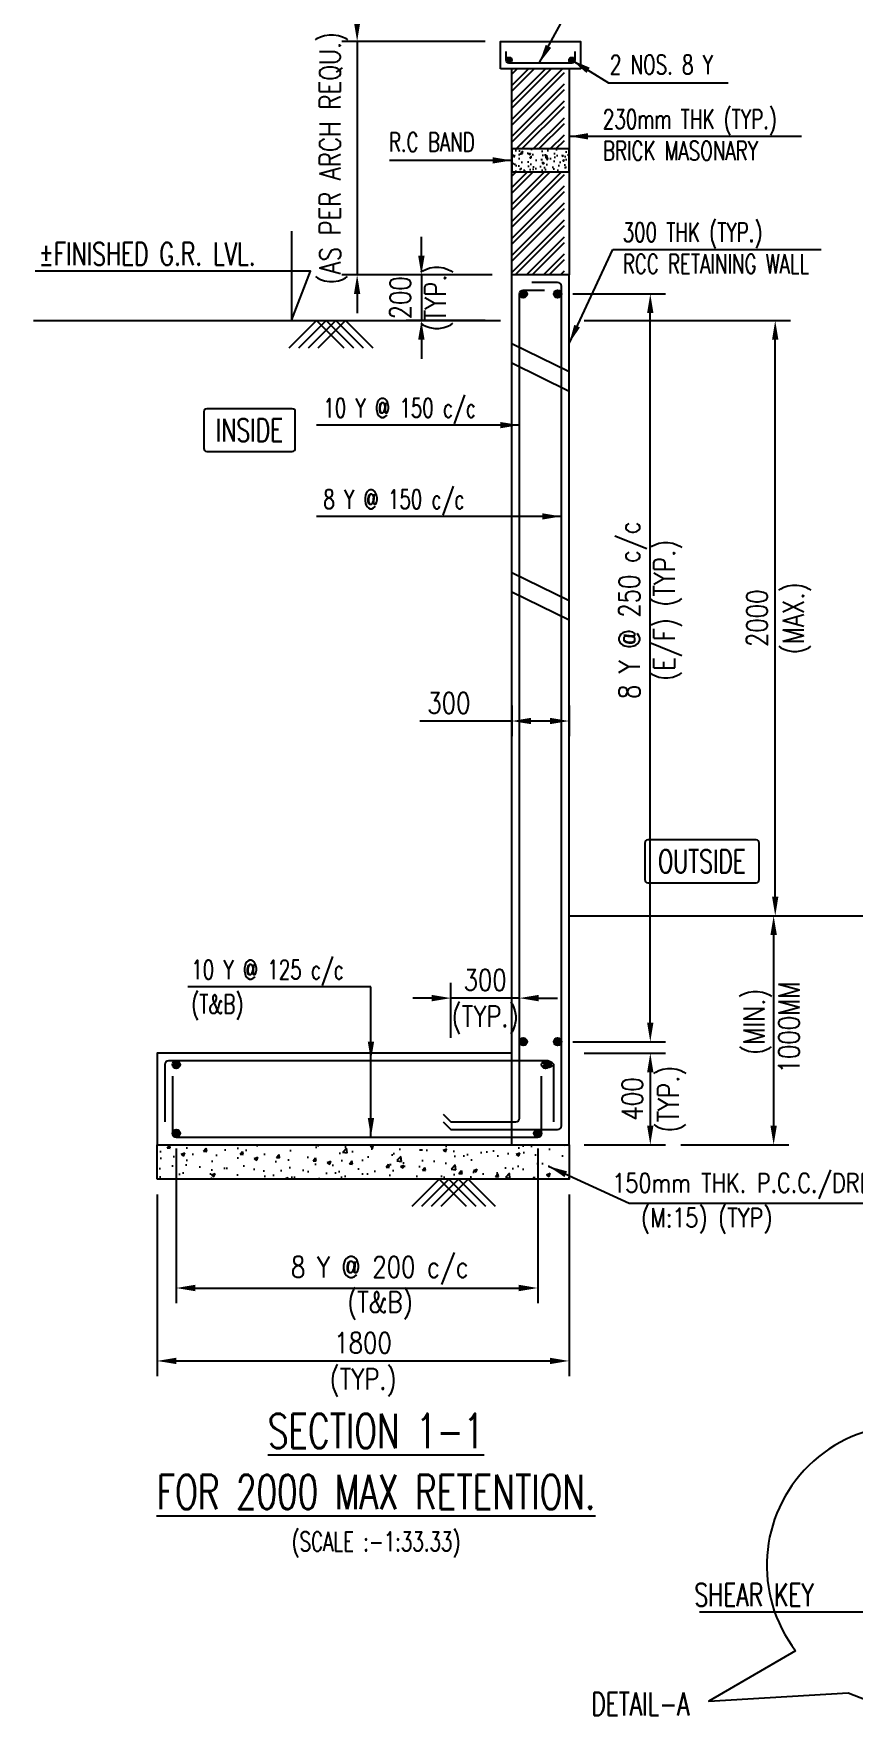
# Model space of a CAD drawing. Extents: x 455722 to 1142355, y -625363 to -272741.
# Drawn here: x 672038 to 682784, y -315736 to -293697 of the extents above; entities that cross this region are included whole.
import ezdxf
from ezdxf.enums import TextEntityAlignment as Align
from ezdxf.lldxf.tags import DXFTag

# ---------------------------------------------------------------- set-up
doc = ezdxf.new("R2010")
doc.units = 0
doc.header["$LTSCALE"] = 500
doc.header["$MEASUREMENT"] = 0
doc.layers.get('DEFPOINTS').update_dxf_attribs({"color": 4})
for name, color, linetype in [('NO. BEAM', 3, 'Continuous'), ('S- PILE CAP', 4, 'Continuous'), ('S-COLUMN', 1, 'Continuous'), ('S-CONCRET LINE', 4, 'Continuous'), ('S-DIM-1', 5, 'Continuous'), ('S-FOOTING', 4, 'Continuous'), ('S-HATCH', 253, 'Continuous'), ('S-LEVEL SECTION', 3, 'Continuous'), ('S-PCC', 9, 'Continuous'), ('S-REINFORCEMENT', 6, 'Continuous'), ('S-RETAINING WALL', 6, 'Continuous'), ('S-TEXT', 2, 'Continuous'), ('S-TEXT-1', 4, 'Continuous'), ('S-TITIL', 6, 'Continuous'), ('TITLE', 4, 'Continuous')]:
    doc.layers.add(name, color=color, linetype=linetype)
doc.layers.add('RIDE-PROFILE', color=8, linetype='Continuous', lineweight=25)
doc.styles.add('ROMANS', font='r.shx', dxfattribs={"width": 0.8, "height": 275, "bigfont": 'bigfont.shx'})
tags = doc.linetypes.add('HIDDEN', pattern=[0.375, 0.25, -0.125]).pattern_tags.tags
tags[6:7] = [DXFTag(74, 4), DXFTag(75, 0), DXFTag(340, '0'), DXFTag(46, 1.0), DXFTag(50, 0.0), DXFTag(44, 0.0), DXFTag(45, 0.0)]
tags[4:5] = [DXFTag(74, 4), DXFTag(75, 0), DXFTag(340, '0'), DXFTag(46, 1.0), DXFTag(50, 0.0), DXFTag(44, 0.0), DXFTag(45, 0.0)]
doc.dimstyles.new('dim100', dxfattribs={"dimtxt": 250, "dimasz": 250, "dimexe": 200, "dimexo": 200, "dimgap": 100, "dimtad": 1, "dimdec": 0, "dimzin": 0, "dimdsep": 46, "dimtxsty": 'ROMANS', "dimcen": 0, "dimclrd": 5, "dimclre": 5, "dimclrt": 4, "dimadec": 0, "dimazin": 0, "dimtfac": 1, "dimtdec": 0, "dimtix": 1, "dimtofl": 0, "dimtmove": 2, "dimatfit": 3, "dimfxl": 0, "dimtolj": 1, "dimtzin": 0, "dimlwd": -1, "dimlwe": -1, "dimarcsym": 0})
doc.dimstyles.new('dim33.33', dxfattribs={"dimtxt": 250, "dimasz": 250, "dimexe": 200, "dimexo": 200, "dimgap": 100, "dimtad": 1, "dimdec": 0, "dimlfac": 0.333331, "dimzin": 0, "dimdsep": 46, "dimtxsty": 'ROMANS', "dimcen": 0, "dimclrd": 5, "dimclre": 5, "dimclrt": 4, "dimadec": 0, "dimazin": 0, "dimtfac": 1, "dimtdec": 0, "dimtix": 1, "dimtofl": 0, "dimtmove": 2, "dimatfit": 3, "dimfxl": 0, "dimtolj": 1, "dimtzin": 0, "dimlwd": -1, "dimlwe": -1, "dimarcsym": 0})

# ---------------------------------------------------------------- blocks, each defined once
blk = doc.blocks.new('*D304')
at = {"layer": 'DEFPOINTS', "color": 0, "transparency": 16777216}
for p in [(678907, -297108, 0), (680122, -297108), (678907, -306908, 0)]:
    blk.add_point(p, dxfattribs=at)
at = {"layer": 'S-DIM-1', "color": 5, "transparency": 16777216}
for p, q in [((679107, -297108), (680322, -297108)), ((679107, -306908), (680322, -306908))]:
    blk.add_line(p, q, dxfattribs=at)
at = {"layer": 'S-DIM-1', "color": 5, "lineweight": -3, "transparency": 16777216}
blk.add_line((680122, -306658), (680122, -297358), dxfattribs=at)
at = {"layer": 'S-DIM-1', "color": 5, "transparency": 16777216}
for points in [[(680080, -297358), (680163, -297358), (680122, -297108)], [(680080, -306658), (680163, -306658), (680122, -306908)]]:
    blk.add_solid(points, dxfattribs=at)
at = {"layer": 'S-DIM-1', "color": 4, "transparency": 16777216, "insert": (680122, -301252), "char_height": 275, "attachment_point": 5, "rotation": 90, "style": 'ROMANS'}
blk.add_mtext('\\A1;{8 Y @ 250 c/c\\P(E/F) (TYP.)}', dxfattribs=at)
blk = doc.blocks.new('*D305')
at = {"layer": 'DEFPOINTS', "color": 0, "transparency": 16777216}
for p in [(679057, -307058), (679057, -308258), (680122, -308258)]:
    blk.add_point(p, dxfattribs=at)
at = {"layer": 'S-DIM-1', "color": 5, "transparency": 16777216}
for p, q in [((679257, -307058), (680322, -307058)), ((679257, -308258), (680322, -308258))]:
    blk.add_line(p, q, dxfattribs=at)
at = {"layer": 'S-DIM-1', "color": 5, "lineweight": -3, "transparency": 16777216}
blk.add_line((680122, -307308), (680122, -308008), dxfattribs=at)
at = {"layer": 'S-DIM-1', "color": 5, "transparency": 16777216}
for points in [[(680080, -307308), (680163, -307308), (680122, -307058)], [(680080, -308008), (680163, -308008), (680122, -308258)]]:
    blk.add_solid(points, dxfattribs=at)
at = {"layer": 'S-DIM-1', "color": 4, "transparency": 16777216, "char_height": 275, "rotation": 90, "style": 'ROMANS'}
for s, insert, attachment_point in [('\\A1;400', (680022, -307658), 8), ('\\A1;(TYP.)', (680222, -307658), 2)]:
    blk.add_mtext(s, dxfattribs=dict(at, insert=insert, attachment_point=attachment_point))
blk = doc.blocks.new('*D306')
at = {"layer": 'DEFPOINTS', "color": 0, "transparency": 16777216}
for p in [(673907, -308108, -19), (678647, -308108, -19), (678647, -310135)]:
    blk.add_point(p, dxfattribs=at)
at = {"layer": 'S-DIM-1', "color": 5, "transparency": 16777216}
for p, q in [((673907, -308308), (673907, -310335)), ((678647, -308308), (678647, -310335)), ((674157, -310135), (678397, -310135))]:
    blk.add_line(p, q, dxfattribs=at)
for points in [[(674157, -310093), (674157, -310177), (673907, -310135)], [(678397, -310093), (678397, -310177), (678647, -310135)]]:
    blk.add_solid(points, dxfattribs=at)
at = {"layer": 'S-DIM-1', "color": 4, "transparency": 16777216, "insert": (676577, -310135), "char_height": 275, "attachment_point": 5, "style": 'ROMANS'}
blk.add_mtext('\\A1;8 Y @ 200 c/c\\P(T&B)', dxfattribs=at)
blk = doc.blocks.new('*D307')
at = {"layer": 'DEFPOINTS', "color": 0, "transparency": 16777216}
for p in [(673657, -308708, -19), (679057, -308708, -19), (679057, -311091)]:
    blk.add_point(p, dxfattribs=at)
at = {"layer": 'S-DIM-1', "color": 5, "transparency": 16777216}
for p, q in [((673657, -308908), (673657, -311291)), ((679057, -308908), (679057, -311291)), ((673907, -311091), (678807, -311091))]:
    blk.add_line(p, q, dxfattribs=at)
for points in [[(673907, -311049), (673907, -311132), (673657, -311091)], [(678807, -311049), (678807, -311132), (679057, -311091)]]:
    blk.add_solid(points, dxfattribs=at)
at = {"layer": 'S-DIM-1', "color": 4, "transparency": 16777216, "char_height": 275, "style": 'ROMANS'}
for s, insert, attachment_point in [('\\A1;1800', (676357, -310991), 8), ('\\A1;(TYP.)', (676357, -311191), 2)]:
    blk.add_mtext(s, dxfattribs=dict(at, insert=insert, attachment_point=attachment_point))
blk = doc.blocks.new('*D308')
at = {"layer": 'DEFPOINTS', "color": 0, "transparency": 16777216}
for p in [(679057, -297458), (681760, -297458), (681267, -305258)]:
    blk.add_point(p, dxfattribs=at)
at = {"layer": 'S-DIM-1', "color": 5, "transparency": 16777216}
for p, q in [((679257, -297458), (681960, -297458)), ((681467, -305258), (681960, -305258))]:
    blk.add_line(p, q, dxfattribs=at)
at = {"layer": 'S-DIM-1', "color": 5, "lineweight": -3, "transparency": 16777216}
blk.add_line((681760, -305008), (681760, -297708), dxfattribs=at)
at = {"layer": 'S-DIM-1', "color": 5, "transparency": 16777216}
for points in [[(681718, -297708), (681801, -297708), (681760, -297458)], [(681718, -305008), (681801, -305008), (681760, -305258)]]:
    blk.add_solid(points, dxfattribs=at)
at = {"layer": 'S-DIM-1', "color": 4, "transparency": 16777216, "char_height": 275, "rotation": 90, "style": 'ROMANS'}
for s, insert, attachment_point in [('\\A1;{2000', (681660, -301358), 8), ('\\A1;(MAX.)}', (681860, -301358), 2)]:
    blk.add_mtext(s, dxfattribs=dict(at, insert=insert, attachment_point=attachment_point))
blk = doc.blocks.new('*D309')
at = {"layer": 'DEFPOINTS', "color": 0, "transparency": 16777216}
for p in [(678247, -296858, -1), (677121, -297458), (678157, -297458, -1)]:
    blk.add_point(p, dxfattribs=at)
at = {"layer": 'S-DIM-1', "color": 5, "lineweight": -3, "transparency": 16777216}
for p, q in [((677121, -296608), (677121, -296358)), ((677121, -296858), (677121, -297458)), ((677121, -297708), (677121, -297958))]:
    blk.add_line(p, q, dxfattribs=at)
at = {"layer": 'S-DIM-1', "color": 5, "transparency": 16777216}
for p, q in [((678047, -296858), (676921, -296858)), ((677957, -297458), (676921, -297458))]:
    blk.add_line(p, q, dxfattribs=at)
for points in [[(677079, -296608), (677163, -296608), (677121, -296858)], [(677079, -297708), (677163, -297708), (677121, -297458)]]:
    blk.add_solid(points, dxfattribs=at)
at = {"layer": 'S-DIM-1', "color": 4, "transparency": 16777216, "insert": (677121, -297158), "char_height": 275, "attachment_point": 5, "rotation": 90, "style": 'ROMANS'}
blk.add_mtext('\\A1;200\\P(TYP.)', dxfattribs=at)
blk = doc.blocks.new('*D310')
at = {"layer": 'DEFPOINTS', "color": 0, "transparency": 16777216}
for p in [(677507, -306336), (678407, -306931), (677507, -307058)]:
    blk.add_point(p, dxfattribs=at)
at = {"layer": 'S-DIM-1', "color": 5, "lineweight": -3, "transparency": 16777216}
for p, q in [((677257, -306336), (677007, -306336)), ((678407, -306336), (677507, -306336)), ((678657, -306336), (678907, -306336))]:
    blk.add_line(p, q, dxfattribs=at)
at = {"layer": 'S-DIM-1', "color": 5, "transparency": 16777216}
for p, q in [((677507, -306858), (677507, -306136)), ((678407, -306731), (678407, -306136))]:
    blk.add_line(p, q, dxfattribs=at)
for points in [[(677257, -306294), (677257, -306378), (677507, -306336)], [(678657, -306294), (678657, -306378), (678407, -306336)]]:
    blk.add_solid(points, dxfattribs=at)
at = {"layer": 'S-DIM-1', "color": 4, "transparency": 16777216, "char_height": 275, "style": 'ROMANS'}
for s, insert, attachment_point in [('\\A1;300', (677957, -306236), 8), ('\\A1;(TYP.)', (677957, -306436), 2)]:
    blk.add_mtext(s, dxfattribs=dict(at, insert=insert, attachment_point=attachment_point))
blk = doc.blocks.new('*D311')
at = {"layer": 'DEFPOINTS', "color": 0, "transparency": 16777216}
for p in [(678157, -293798), (676279, -296858), (678247, -296858)]:
    blk.add_point(p, dxfattribs=at)
at = {"layer": 'S-DIM-1', "color": 5, "lineweight": -3, "transparency": 16777216}
for p, q in [((676279, -293548), (676279, -293298)), ((676279, -293798), (676279, -296858)), ((676279, -297108), (676279, -297358))]:
    blk.add_line(p, q, dxfattribs=at)
at = {"layer": 'S-DIM-1', "color": 5, "transparency": 16777216}
for p, q in [((677957, -293798), (676079, -293798)), ((678047, -296858), (676079, -296858))]:
    blk.add_line(p, q, dxfattribs=at)
for points in [[(676237, -293548), (676320, -293548), (676279, -293798)], [(676237, -297108), (676320, -297108), (676279, -296858)]]:
    blk.add_solid(points, dxfattribs=at)
at = {"layer": 'S-DIM-1', "color": 4, "transparency": 16777216, "insert": (675969, -295328), "char_height": 275, "attachment_point": 5, "rotation": 90, "style": 'ROMANS'}
blk.add_mtext('\\A1;(AS PER ARCH REQU.)', dxfattribs=at)
blk = doc.blocks.new('*D314')
at = {"layer": 'DEFPOINTS', "color": 0, "transparency": 16777216}
for p in [(681212, -305258), (680322, -308258), (681739, -308258)]:
    blk.add_point(p, dxfattribs=at)
at = {"layer": 'S-DIM-1', "color": 5, "transparency": 16777216}
for p, q in [((681412, -305258), (681939, -305258)), ((680522, -308258), (681939, -308258))]:
    blk.add_line(p, q, dxfattribs=at)
at = {"layer": 'S-DIM-1', "color": 5, "lineweight": -3, "transparency": 16777216}
blk.add_line((681739, -305508), (681739, -308008), dxfattribs=at)
at = {"layer": 'S-DIM-1', "color": 5, "transparency": 16777216}
for points in [[(681697, -305508), (681781, -305508), (681739, -305258)], [(681697, -308008), (681781, -308008), (681739, -308258)]]:
    blk.add_solid(points, dxfattribs=at)
at = {"layer": 'S-DIM-1', "color": 4, "transparency": 16777216, "insert": (681712, -306719), "char_height": 275, "attachment_point": 5, "rotation": 90, "style": 'ROMANS'}
blk.add_mtext('\\A1; (MIN.)\\P1000MM ', dxfattribs=at)
blk = doc.blocks.new('*D348')
at = {"layer": 'DEFPOINTS', "color": 0, "transparency": 16777216}
for p in [(678307, -302300, -19), (679057, -302300, -19), (678307, -302705)]:
    blk.add_point(p, dxfattribs=at)
at = {"layer": 'S-DIM-1', "color": 5, "transparency": 16777216}
for p, q in [((678307, -302500), (678307, -302905)), ((679057, -302500), (679057, -302905))]:
    blk.add_line(p, q, dxfattribs=at)
at = {"layer": 'S-DIM-1', "color": 5, "lineweight": -3, "transparency": 16777216}
for p, q in [((678307, -302705), (677099, -302705)), ((678807, -302705), (678557, -302705))]:
    blk.add_line(p, q, dxfattribs=at)
at = {"layer": 'S-DIM-1', "color": 5, "transparency": 16777216}
for points in [[(678557, -302663), (678557, -302746), (678307, -302705)], [(678807, -302663), (678807, -302746), (679057, -302705)]]:
    blk.add_solid(points, dxfattribs=at)
at = {"layer": 'S-DIM-1', "color": 4, "transparency": 16777216, "insert": (677482, -302467), "char_height": 275, "attachment_point": 5, "style": 'ROMANS'}
blk.add_mtext('\\A1;300', dxfattribs=at)

msp = doc.modelspace()

# ---------------------------------------------------------------- hatches: boundary and pattern name
at = {"layer": 'S-HATCH'}
h = msp.add_hatch(dxfattribs=at)
h.set_pattern_fill('ANSI32', color=256, scale=420, style=0)
h.set_pattern_definition([(45, (-8012890.2, 103945.94), (-111.369318, 111.369318), []), (45, (-8012815.96, 103945.94), (-111.369318, 111.369318), [])])
h.paths.add_polyline_path([(678307.088, -295207.68), (678997.088, -295207.68), (678997.088, -294157.68), (678307.088, -294157.68)])
h.paths.add_polyline_path([(678997.088, -295507.68), (678307.088, -295507.68), (678307.088, -296857.68), (678997.088, -296857.68)])
at = {"layer": 'S-PCC', "linetype": 'ByBlock'}
h = msp.add_hatch(dxfattribs=at)
h.set_pattern_fill('AR-CONC,_O', color=256, scale=30)
h.set_pattern_definition([(50, (-17645094.37, 1114632.25), (215.1780548, -18.8256405), [22.5, -247.5]), (355, (-17645094.37, 1114632.25), (-41.6254, 225.65764), [18, -198]), (100.4514445, (-17645076.44, 1114630.68), (173.552654, 206.8319973), [19.1220576, -210.3426336]), (46.1842, (-17645094.37, 1114692.25), (320.1723992, -49.6557842), [33.75, -371.25]), (96.6356355, (-17645067.7, 1114688.1), (280.3985837, 292.23558), [28.6831026, -315.514128]), (351.184164, (-17645094.37, 1114692.25), (280.3985835, 292.23558), [27, -297.0000003]), (21, (-17645064.37, 1114677.25), (179.0721156, -120.7856672), [22.5, -247.5]), (326, (-17645064.37, 1114677.25), (72.9945996, 217.5450135), [18, -198]), (71.4514447, (-17645049.45, 1114667.19), (252.066713, 96.7593458), [19.122057, -210.3426336]), (37.5, (-17645094.37, 1114632.25), (3.6479566, 99.86815615), [0, -195.6, 0, -201, 0, -198.75]), (7.5, (-17645094.37, 1114632.25), (78.92086123, 118.32351356), [0, -114.6, 0, -191.1, 0, -75.75]), (327.5, (-17645161.27, 1114632.25), (160.14673085, -6.76646152), [0, -75, 0, -234, 0, -310.5]), (317.5, (-17645191.27, 1114632.25), (174.9558508, 30.0314947), [0, -97.5, 0, -155.4, 0, -220.5])])
h.paths.add_polyline_path([(679057.088, -295207.68), (678307.088, -295207.68), (678307.088, -295507.68), (679057.088, -295507.68)])
h = msp.add_hatch(dxfattribs=at)
h.set_pattern_fill('AR-CONC,_O', color=256, scale=66.666667)
h.set_pattern_definition([(50, (-16423210.34, 103069.54), (478.173455, -41.834757), [50, -550]), (355, (-16423210.34, 103069.54), (-92.500889, 501.461422), [40, -440]), (100.4514445, (-16423170.5, 103066.05), (385.672564, 459.626661), [42.493461, -467.428075]), (46.1842, (-16423210.34, 103202.9), (711.49422, -110.346187), [75, -825]), (96.6356355, (-16423151.05, 103193.7), (623.107964, 649.4124), [63.740228, -701.142507]), (351.184164, (-16423210.34, 103202.9), (623.107963, 649.4124), [60, -660]), (21, (-16423143.67, 103169.54), (397.938035, -268.412594), [50, -550]), (326, (-16423143.67, 103169.54), (162.210221, 483.433363), [40, -440]), (71.4514447, (-16423110.5, 103147.17), (560.148251, 215.020769), [42.49346, -467.428075]), (37.5, (-16423210.34, 103069.54), (8.1065702, 221.9292359), [0, -434.6666667, 0, -446.6666667, 0, -441.6666667]), (7.5, (-16423210.34, 103069.54), (175.3796916, 262.9411413), [0, -254.6666667, 0, -424.6666667, 0, -168.3333333]), (327.5, (-16423359, 103069.54), (355.8816241, -15.0365812), [0, -166.6666667, 0, -520, 0, -690]), (317.5, (-16423425.67, 103069.54), (388.7907796, 66.736655), [0, -216.6666667, 0, -345.3333333, 0, -490])])
h.paths.add_polyline_path([(673657.088, -308707.68), (673657.088, -308257.68), (679057.088, -308257.68), (679057.088, -308707.68)])

# ---------------------------------------------------------------- linework, layer by layer
at = {"color": 1}
msp.add_line((679057.088, -305257.68, -8.324), (684542.372, -305257.68, -8.324), dxfattribs=at)
at = {"layer": 'NO. BEAM', "color": 7, "elevation": -8.324}
for points in [[(675428.506, -298612.742), (674308.506, -298612.742, 0.414213562), (674268.506, -298652.742), (674268.506, -299132.742, 0.414213562), (674308.506, -299172.742), (675428.506, -299172.742, 0.414213562), (675468.506, -299132.742), (675468.506, -298652.742, 0.414213562)], [(681509.635, -304263.332), (680089.635, -304263.332, 0.414213562), (680049.635, -304303.332), (680049.635, -304783.332, 0.414213562), (680089.635, -304823.332), (681509.635, -304823.332, 0.414213562), (681549.635, -304783.332), (681549.635, -304303.332, 0.414213562)]]:
    msp.add_lwpolyline(points, format="xyb", close=True, dxfattribs=at)
at = {"layer": 'RIDE-PROFILE', "color": 2, "linetype": 'HIDDEN', "ltscale": 1000}
for p, q in [((678307.088, -297757.68, -9.124), (679057.088, -298125.023, -9.124)), ((678307.088, -298012.579, -9.124), (679057.088, -298379.922, -9.124)), ((678307.088, -300757.68, -9.124), (679057.088, -301125.023, -9.124)), ((678307.088, -301012.579, -9.124), (679057.088, -301379.922, -9.124))]:
    msp.add_line(p, q, dxfattribs=at)
at = {"layer": 'S- PILE CAP', "color": 8, "linetype": 'HIDDEN', "ltscale": 1500}
msp.add_line((678307.088, -308257.68, -8.324), (678307.088, -307057.68, -8.324), dxfattribs=at)
at = {"layer": 'S-COLUMN', "color": 4}
msp.add_line((678307.088, -296818.676, -8.324), (678307.088, -294157.68, -8.324), dxfattribs=at)
at = {"layer": 'S-COLUMN', "color": 4, "elevation": -8.324}
for points in [[(678307.088, -296857.68), (678307.088, -294157.68)], [(679057.088, -294157.68), (679057.088, -296857.68)]]:
    msp.add_lwpolyline(points, dxfattribs=at)
at = {"layer": 'S-CONCRET LINE', "elevation": -8.324}
msp.add_lwpolyline([(678157.088, -294157.68), (678157.088, -293797.68), (679207.088, -293797.68), (679207.088, -294157.68)], close=True, dxfattribs=at)
at = {"layer": 'S-FOOTING', "elevation": -8.324}
msp.add_lwpolyline([(678307.088, -307057.68), (673657.088, -307057.68), (673657.088, -308257.68), (679057.088, -308257.68)], dxfattribs=at)
at = {"layer": 'S-LEVEL SECTION'}
msp.add_line((672037.915, -297457.68, -8.324), (678157.088, -297457.68, -8.324), dxfattribs=at)
at = {"layer": 'S-LEVEL SECTION', "elevation": -8.324}
msp.add_lwpolyline([(675418.435, -296287.28), (675418.435, -297457.68), (675668.435, -296807.68), (672057.806, -296807.68)], dxfattribs=at)
at = {"layer": 'S-PCC', "elevation": -8.324}
for points in [[(679057.088, -295207.68), (678307.088, -295207.68), (678307.088, -295507.68), (679057.088, -295507.68)], [(673657.088, -308707.68), (673657.088, -308257.68), (679057.088, -308257.68), (679057.088, -308707.68)]]:
    msp.add_lwpolyline(points, close=True, dxfattribs=at)
for points in [[(675388.162, -297815.652), (675746.135, -297457.68), (676104.108, -297815.652)], [(675514.725, -297815.652), (675872.698, -297457.68), (676230.671, -297815.652)], [(675641.287, -297815.652), (675999.26, -297457.68), (676357.233, -297815.652)], [(675767.85, -297815.652), (676125.823, -297457.68), (676483.796, -297815.652)], [(677713.463, -309065.652), (677355.49, -308707.68), (676997.517, -309065.652)], [(677840.026, -309065.652), (677482.053, -308707.68), (677124.08, -309065.652)], [(677966.588, -309065.652), (677608.615, -308707.68), (677250.642, -309065.652)], [(678093.151, -309065.652), (677735.178, -308707.68), (677377.205, -309065.652)]]:
    msp.add_lwpolyline(points, dxfattribs=at)
at = {"layer": 'S-REINFORCEMENT', "color": 5, "elevation": -8.324}
msp.add_lwpolyline([(679132.088, -293932.68), (679132.088, -294045.18, -0.414213562), (679094.588, -294082.68), (678269.588, -294082.68, -0.414213562), (678232.088, -294045.18), (678232.088, -293932.68)], format="xyb", dxfattribs=at)
at = {"layer": 'S-REINFORCEMENT', "color": 5, "const_width": 37.5, "elevation": -8.324}
for points in [[(678250.838, -294045.18, 1), (678288.338, -294045.18, 1)], [(679113.338, -294045.18, -1), (679075.838, -294045.18, -1)]]:
    msp.add_lwpolyline(points, format="xyb", close=True, dxfattribs=at)
at = {"layer": 'S-REINFORCEMENT', "color": 5, "ltscale": 10, "elevation": -8.324}
for points in [[(677407.088, -307957.68), (677507.088, -308057.68), (678907.088, -308057.68, 0.414213562), (678957.088, -308007.68), (678957.088, -297007.68, 0.414213562), (678907.088, -296957.68), (678567.088, -296957.68)], [(677407.088, -307857.68), (677507.088, -307957.68), (678357.088, -307957.68, 0.414213562), (678407.088, -307907.68), (678407.088, -297107.68, -0.414213562), (678457.088, -297057.68), (678737.088, -297057.68)], [(678857.088, -307957.68), (678857.088, -307207.68, 0.242400153), (678747.088, -307157.68), (673807.088, -307157.68, 0.414213562), (673757.088, -307207.68), (673757.088, -307957.68)], [(673857.088, -307357.68), (673857.088, -308107.68, 0.414213562), (673907.087, -308157.68), (678647.088, -308157.68, 0.414213562), (678697.088, -308107.68), (678697.088, -307357.68)]]:
    msp.add_lwpolyline(points, format="xyb", dxfattribs=at)
at = {"layer": 'S-REINFORCEMENT', "color": 5, "ltscale": 10, "const_width": 50, "elevation": -8.324}
for points in [[(678432.088, -297107.68, 1), (678482.088, -297107.68, 1)], [(678882.088, -297107.68, 1), (678932.088, -297107.68, 1)], [(678432.088, -306907.678, 1), (678482.088, -306907.678, 1)], [(678882.088, -306907.678, 1), (678932.088, -306907.678, 1)], [(673932.087, -307207.68, 1), (673882.087, -307207.68, 1)], [(678722.088, -307207.68, -0.454545455), (678832.088, -307207.68, -0.454545455)], [(673932.087, -308107.68, -1), (673882.087, -308107.68, -1)], [(678672.088, -308107.68, -1), (678622.088, -308107.68, -1)]]:
    msp.add_lwpolyline(points, format="xyb", close=True, dxfattribs=at)
at = {"layer": 'S-REINFORCEMENT', "color": 5}
for centre in [(678269.588, -294045.18, -8.324), (679094.588, -294045.18, -8.324)]:
    msp.add_circle(centre, 37.5, dxfattribs=at)
at = {"layer": 'S-REINFORCEMENT', "color": 5, "ltscale": 10}
for centre in [(678457.088, -297107.68, -8.324), (678907.088, -297107.68, -8.324), (678457.088, -306907.678, -8.324), (678907.088, -306907.678, -8.324), (673907.087, -307207.68, -8.324), (678747.088, -307207.68, -8.324), (673907.087, -308107.68, -8.324), (678647.088, -308107.68, -8.324)]:
    msp.add_circle(centre, 50, dxfattribs=at)
at = {"layer": 'S-RETAINING WALL', "color": 4}
msp.add_line((679057.088, -296857.68, -8.324), (678307.088, -296857.68, -8.324), dxfattribs=at)
at = {"layer": 'S-RETAINING WALL', "color": 4, "elevation": -8.324}
for points in [[(678307.088, -307057.68), (678307.088, -296857.68)], [(679057.088, -308257.68), (679057.088, -296857.68)]]:
    msp.add_lwpolyline(points, dxfattribs=at)
at = {"layer": 'S-TEXT', "color": 2, "ltscale": 11, "elevation": -8.324}
msp.add_lwpolyline([(682027.197, -314888.602), (680891.294, -315549.766), (682714.965, -315438.538)], dxfattribs=at)
at = {"layer": 'S-TEXT', "color": 2, "ltscale": 11}
msp.add_arc((683483.673, -313772.124, -8.324), 1835.17, 245.2363728, 217.472373, dxfattribs=at)

# ---------------------------------------------------------------- texts
at = {"layer": 'S-LEVEL SECTION', "style": 'ROMANS', "width": 0.7}
msp.add_text('%%PFINISHED G.R. LVL.', height=300, dxfattribs=at).set_placement((672104.569, -296582.68, -8.324), align=Align.MIDDLE_LEFT)
at = {"layer": 'S-TEXT', "style": 'ROMANS', "width": 0.7}
msp.add_text('(SCALE :-1:33.33)', height=250, dxfattribs=at).set_placement((676525.975, -313457.439, 11.093), align=Align.MIDDLE_CENTER)
at = {"layer": 'S-TEXT', "color": 2, "ltscale": 11, "style": 'ROMANS', "width": 0.7}
msp.add_text('DETAIL-A', height=300, dxfattribs=at).set_placement((679992.536, -315735.524, -110.28), align=Align.CENTER)
at = {"layer": 'S-TEXT-1', "style": 'ROMANS'}
for s, width, p in [('2 NOS. 8 Y', 0.7, (679592.422, -294102.809, -8.324)), ('230mm THK (TYP.)', 0.7, (679500.422, -294817.178, -8.324)), ('R.C BAND', 0.7, (676694.86, -295117.68, -8.324)), ('BRICK MASONARY', 0.7, (679500.422, -295231.463, -8.324)), ('300 THK (TYP.)', 0.7, (679760.389, -296299.446, -8.324)), ('RCC RETAINING WALL', 0.7, (679760.389, -296713.731, -8.324)), ('10 Y @ 150 c/c', 0.7, (675835.128, -298601.998, -8.324)), ('8 Y @ 150 c/c', 0.7, (675835.128, -299798.456, -8.324)), ('10 Y @ 125 c/c', 0.7, (674104.206, -305963.059, -8.324)), ('(T&B)', 0.7, (674104.206, -306413.059, -8.324)), ('150mm THK. P.C.C./DRESSING LAYER', 0.8, (679623.003, -308758.112, 181.263)), ('(M:15) (TYP)', 0.8, (679998.76, -309212.966, 181.263))]:
    msp.add_text(s, height=250, dxfattribs=dict(at, width=width)).set_placement(p, align=Align.MIDDLE_LEFT)
at = {"layer": 'S-TEXT-1', "style": 'ROMANS', "width": 0.7}
msp.add_text('SHEAR KEY', height=300, dxfattribs=at).set_placement((681483.69, -314305.595, -224.303), align=Align.CENTER)
at = {"layer": 'S-TITIL', "style": 'ROMANS', "width": 0.7}
for s, p in [('%%USECTION 1-1', (676525.975, -312007.439, 11.093)), ('%%UFOR 2000 MAX RETENTION.', (676525.975, -312807.439, 11.093))]:
    msp.add_text(s, height=450, dxfattribs=at).set_placement(p, align=Align.MIDDLE_CENTER)
at = {"layer": 'TITLE', "color": 2, "style": 'ROMANS', "width": 0.7}
for s, p in [('INSIDE', (674868.506, -298892.742, -8.324)), ('OUTSIDE', (680799.635, -304543.332, -8.324))]:
    msp.add_text(s, height=300, dxfattribs=at).set_placement(p, align=Align.MIDDLE_CENTER)

# ---------------------------------------------------------------- dimensions: what is measured, and where the dimension line sits
at = {"layer": 'S-DIM-1'}
for base, p1, p2, angle, text, override, picture, middle in [((676278.588, -296857.68, -8.324), (678157.088, -293797.68, -8.324), (678247.088, -296857.68, -8.324), 90, '(AS PER ARCH REQU.)', {"dimtofl": 1, "dimtmove": 0, "dimlwd": 65533}, '*D311', (675969.064, -295327.68, -8.324)), ((681759.596, -297457.68, -8.324), (681266.789, -305257.68, -8.324), (679057.088, -297457.68, -8.324), 270, '{2000\\X(MAX.)}', {"dimtxt": 250, "dimasz": 250, "dimtxsty": 'ROMANS', "dimtofl": 1, "dimtmove": 0, "dimlwd": 65533}, '*D308', (681759.596, -301357.68, -8.324)), ((677507.088, -306335.976, -8.324), (678407.088, -306930.876, -8.324), (677507.088, -307057.68, -8.324), 180, '<>\\X(TYP.)', {"dimtxt": 250, "dimasz": 250, "dimtofl": 1, "dimtmove": 0, "dimlwd": 65533}, '*D310', (677957.088, -306335.976, -8.324)), ((680121.719, -308257.68, -8.324), (679057.088, -307057.68, -8.324), (679057.088, -308257.68, -8.324), 90, '<>\\X(TYP.)', {"dimtxt": 250, "dimasz": 250, "dimtofl": 1, "dimtmove": 0, "dimlwd": 65533}, '*D305', (680121.719, -307657.68, -8.324))]:
    dim = msp.add_linear_dim(base=base, p1=p1, p2=p2, angle=angle, text=text, dimstyle='dim33.33', override=override, dxfattribs=at)
    dim.commit()
    dim.dimension.update_dxf_attribs({"geometry": picture, "text_midpoint": middle})
for base, p1, p2, text, override, picture, middle in [((677120.97, -297457.68, -7.071), (678247.088, -296857.68, -8.324), (678157.088, -297457.68, -8.324), '<>\\X(TYP.)', {"dimtofl": 1, "dimtmove": 0, "dimlwd": 65533}, '*D309', (677120.97, -297157.68, -7.071)), ((680121.719, -297107.68, -8.324), (678907.088, -306907.678, -8.324), (678907.088, -297107.68, -8.324), '{8 Y @ 250 c/c\\X(E/F) (TYP.)}', {"dimtxt": 250, "dimasz": 250, "dimtxsty": 'ROMANS', "dimtofl": 1, "dimtmove": 0, "dimlwd": 65533}, '*D304', (680121.719, -301251.747, -8.324)), ((681739.079, -308257.68, -8.324), (681211.574, -305257.68, -8.324), (680321.719, -308257.68, -8.324), ' (MIN.)\\P<>MM ', {"dimtxsty": 'ROMANS', "dimtofl": 1, "dimtmove": 1, "dimlwd": 65533}, '*D314', (682205.147, -306718.763, -8.324))]:
    dim = msp.add_linear_dim(base=base, p1=p1, p2=p2, angle=90, text=text, dimstyle='dim33.33', override=override, dxfattribs=at)
    dim.commit()
    dim.dimension.update_dxf_attribs({"geometry": picture, "text_midpoint": middle, "dimtype": 160})
for base, p1, p2, text, override, picture, middle in [((678307.088, -302704.775, 11.093), (679057.088, -302300.094, -8.324), (678307.088, -302300.094, -8.324), '300', {"dimtofl": 1, "dimtmove": 0, "dimlwd": 65533}, '*D348', (677482.088, -302704.775, 11.093)), ((678647.088, -310134.992, 11.093), (673907.087, -308107.68, -8.324), (678647.088, -308107.68, -8.324), '8 Y @ 200 c/c\\X(T&B)', {"dimtxt": 250, "dimasz": 250, "dimtmove": 0}, '*D306', (676577.087, -310134.992, 11.093))]:
    dim = msp.add_linear_dim(base=base, p1=p1, p2=p2, text=text, dimstyle='dim33.33', override=override, dxfattribs=at)
    dim.commit()
    dim.dimension.update_dxf_attribs({"geometry": picture, "text_midpoint": middle, "dimtype": 160})
dim = msp.add_linear_dim(base=(679057.088, -311090.738, 11.093), p1=(673657.088, -308707.68, -8.324), p2=(679057.088, -308707.68, -8.324), text='<>\\X(TYP.)', dimstyle='dim33.33', override={"dimtxt": 250, "dimasz": 250, "dimtmove": 0}, dxfattribs=at)
dim.commit()
dim.dimension.update_dxf_attribs({"geometry": '*D307', "text_midpoint": (676357.088, -311090.738, 11.093)})

# ---------------------------------------------------------------- leaders
for points, override in [([(676459.878, -307157.68, -8.324), (676459.878, -306188.059, -8.324), (674059.131, -306188.059, -8.324)], {"dimtad": 0, "dimarcsym": 1}), ([(676459.878, -308157.68, -8.324), (676459.878, -306188.059, -8.324), (674059.131, -306188.059, -8.324)], {"dimgap": 100, "dimtad": 0, "dimarcsym": 1})]:
    msp.add_leader(points, dimstyle='dim100', override=override)
for points, dimstyle in [([(678666.588, -294082.68, -8.324), (679107.588, -293276.925, -8.324), (681373.157, -293276.925, -8.324)], 'dim33.33'), ([(679094.588, -294045.18, -8.324), (679573.657, -294342.809, -8.324), (681141.027, -294342.809, -8.324)], 'dim33.33'), ([(679057.088, -295042.178, -8.324), (682103.284, -295042.178, -8.324)], 'dim100'), ([(678307.088, -295357.68, -8.324), (676704.588, -295357.68, -8.324)], 'dim33.33'), ([(679057.088, -297755.871, -8.324), (679632.354, -296524.446, -8.324), (682363.252, -296524.446, -8.324)], 'dim100'), ([(678406.011, -298826.998, -8.324), (675746.557, -298826.998, -8.324)], 'dim100'), ([(678956.011, -300023.456, -8.324), (675746.557, -300023.456, -8.324)], 'dim100'), ([(678786.588, -308539.223, -8.324), (679843.088, -309024.68, -8.324), (682992.012, -309024.68, -8.324)], 'dim100')]:
    msp.add_leader(points, dimstyle=dimstyle, dxfattribs=at)
at = {"layer": 'S-TEXT-1', "ltscale": 0.3}
msp.add_leader([(683401.522, -314382.443, -8.324), (680765.343, -314382.443, -8.324)], dimstyle='dim33.33', override={"dimgap": 100, "dimtad": 0, "dimarcsym": 1}, dxfattribs=at)

doc.saveas('drawing.dxf')
